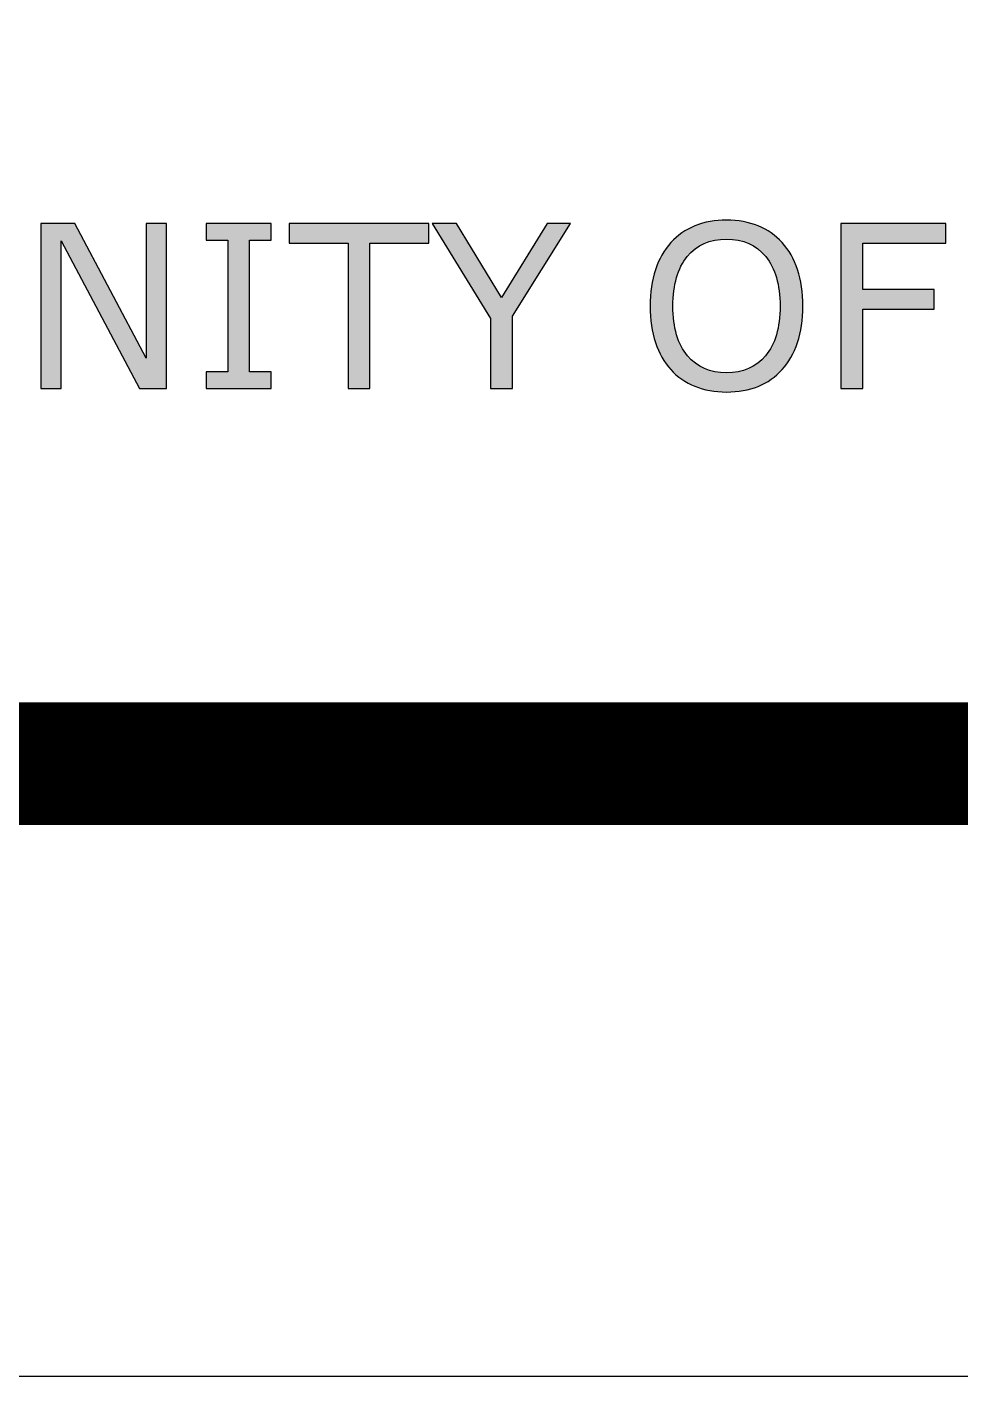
# Model space of a CAD drawing. Header units: millimetres. Extents: x 0 to 1097966, y -63096 to 223085.
# Drawn here: x 338018.46 to 338028.75, y -62268.34 to -62253.47 of the extents above; entities that cross this region are included whole.
import ezdxf

# ---------------------------------------------------------------- set-up
doc = ezdxf.new("R2010")
doc.units = ezdxf.units.MM
doc.layers.add('DZ-文字说明', color=1, linetype='Continuous')
doc.layers.add('layer 1', color=7, linetype='Continuous')

# ---------------------------------------------------------------- blocks, each defined once
blk = doc.blocks.new('YQ1204162216')
h = blk.add_hatch(color=7)
h.dxf.hatch_style = 1
edge = h.paths.add_edge_path()
edge.add_spline(control_points=[(-1.69414, -0.13978), (-1.69414, -0.13978), (-1.7072, -0.13978), (-1.7072, -0.13978), (-1.7072, -0.13978), (-1.7072, -0.13978), (-1.73279, -0.18123), (-1.73279, -0.18123), (-1.73279, -0.18123), (-1.73279, -0.18123), (-1.75811, -0.13978), (-1.75811, -0.13978), (-1.75811, -0.13978), (-1.75811, -0.13978), (-1.7717, -0.13978), (-1.7717, -0.13978), (-1.7717, -0.13978), (-1.7717, -0.13978), (-1.73902, -0.19312), (-1.73902, -0.19312)], knot_values=[0.4, 0.4, 0.4, 0.4, 0.599994, 0.599994, 0.599994, 0.600094, 0.699994, 0.699994, 0.699994, 0.700094, 0.799994, 0.799994, 0.799994, 0.800094, 0.899994, 0.899994, 0.899994, 0.900094, 0.999994, 0.999994, 0.999994, 0.999994], degree=3, periodic=0)
edge.add_spline(control_points=[(-1.73902, -0.19312), (-1.73902, -0.19312), (-1.73902, -0.23245), (-1.73902, -0.23245), (-1.73902, -0.23245), (-1.73902, -0.23245), (-1.73902, -0.23245), (-1.73902, -0.23245)], knot_values=[0.299999, 0.299999, 0.299999, 0.299999, 0.349999, 0.349999, 0.349999, 0.350099, 0.399999, 0.399999, 0.399999, 0.399999], degree=3, periodic=0)
edge.add_spline(control_points=[(-1.73902, -0.23245), (-1.73902, -0.23245), (-1.72669, -0.23245), (-1.72669, -0.23245)], knot_values=[0.2, 0.2, 0.2, 0.2, 0.299999, 0.299999, 0.299999, 0.299999], degree=3, periodic=0)
edge.add_spline(control_points=[(-1.72669, -0.23245), (-1.72669, -0.23245), (-1.72669, -0.19181), (-1.72669, -0.19181)], knot_values=[0.1, 0.1, 0.1, 0.1, 0.199999, 0.199999, 0.199999, 0.199999], degree=3, periodic=0)
edge.add_spline(control_points=[(-1.72669, -0.19181), (-1.72669, -0.19181), (-1.69414, -0.13978), (-1.69414, -0.13978)], knot_values=[0.000001, 0.000001, 0.000001, 0.000001, 0.099999, 0.099999, 0.099999, 0.099999], degree=3, periodic=0)
edge = h.paths.add_edge_path()
edge.add_spline(control_points=[(-1.77356, -0.15075), (-1.77356, -0.15075), (-1.77356, -0.13978), (-1.77356, -0.13978), (-1.77356, -0.13978), (-1.77356, -0.13978), (-1.852, -0.13978), (-1.852, -0.13978), (-1.852, -0.13978), (-1.852, -0.13978), (-1.852, -0.15075), (-1.852, -0.15075), (-1.852, -0.15075), (-1.852, -0.15075), (-1.81895, -0.15075), (-1.81895, -0.15075)], knot_values=[0.444444, 0.444444, 0.444444, 0.444444, 0.666661, 0.666661, 0.666661, 0.666761, 0.777772, 0.777772, 0.777772, 0.777872, 0.888883, 0.888883, 0.888883, 0.888983, 0.999994, 0.999994, 0.999994, 0.999994], degree=3, periodic=0)
edge.add_spline(control_points=[(-1.81895, -0.15075), (-1.81895, -0.15075), (-1.81895, -0.23245), (-1.81895, -0.23245), (-1.81895, -0.23245), (-1.81895, -0.23245), (-1.81895, -0.23245), (-1.81895, -0.23245)], knot_values=[0.333332, 0.333332, 0.333332, 0.333332, 0.388888, 0.388888, 0.388888, 0.388988, 0.444443, 0.444443, 0.444443, 0.444443], degree=3, periodic=0)
edge.add_spline(control_points=[(-1.81895, -0.23245), (-1.81895, -0.23245), (-1.80662, -0.23245), (-1.80662, -0.23245)], knot_values=[0.222222, 0.222222, 0.222222, 0.222222, 0.333332, 0.333332, 0.333332, 0.333332], degree=3, periodic=0)
edge.add_spline(control_points=[(-1.80662, -0.23245), (-1.80662, -0.23245), (-1.80662, -0.15075), (-1.80662, -0.15075)], knot_values=[0.111111, 0.111111, 0.111111, 0.111111, 0.222221, 0.222221, 0.222221, 0.222221], degree=3, periodic=0)
edge.add_spline(control_points=[(-1.80662, -0.15075), (-1.80662, -0.15075), (-1.77356, -0.15075), (-1.77356, -0.15075)], knot_values=[0.000001, 0.000001, 0.000001, 0.000001, 0.11111, 0.11111, 0.11111, 0.11111], degree=3, periodic=0)
edge = h.paths.add_edge_path()
edge.add_spline(control_points=[(-1.86209, -0.23245), (-1.86209, -0.23245), (-1.86209, -0.22301), (-1.86209, -0.22301), (-1.86209, -0.22301), (-1.86209, -0.22301), (-1.87417, -0.22301), (-1.87417, -0.22301), (-1.87417, -0.22301), (-1.87417, -0.22301), (-1.87417, -0.14921), (-1.87417, -0.14921), (-1.87417, -0.14921), (-1.87417, -0.14921), (-1.86209, -0.14921), (-1.86209, -0.14921), (-1.86209, -0.14921), (-1.86209, -0.14921), (-1.86209, -0.13978), (-1.86209, -0.13978), (-1.86209, -0.13978), (-1.86209, -0.13978), (-1.89858, -0.13978), (-1.89858, -0.13978), (-1.89858, -0.13978), (-1.89858, -0.13978), (-1.89858, -0.13978), (-1.89858, -0.13978)], knot_values=[0.461538, 0.461538, 0.461538, 0.461538, 0.615378, 0.615378, 0.615378, 0.615478, 0.692302, 0.692302, 0.692302, 0.692402, 0.769225, 0.769225, 0.769225, 0.769325, 0.846148, 0.846148, 0.846148, 0.846248, 0.923071, 0.923071, 0.923071, 0.923171, 0.961533, 0.961533, 0.961533, 0.961633, 0.999995, 0.999995, 0.999995, 0.999995], degree=3, periodic=0)
edge.add_spline(control_points=[(-1.89858, -0.13978), (-1.89858, -0.13978), (-1.89858, -0.14921), (-1.89858, -0.14921), (-1.89858, -0.14921), (-1.89858, -0.14921), (-1.89858, -0.14921), (-1.89858, -0.14921)], knot_values=[0.384615, 0.384615, 0.384615, 0.384615, 0.423076, 0.423076, 0.423076, 0.423176, 0.461538, 0.461538, 0.461538, 0.461538], degree=3, periodic=0)
edge.add_spline(control_points=[(-1.89858, -0.14921), (-1.89858, -0.14921), (-1.8865, -0.14921), (-1.8865, -0.14921), (-1.8865, -0.14921), (-1.8865, -0.14921), (-1.8865, -0.14921), (-1.8865, -0.14921)], knot_values=[0.307692, 0.307692, 0.307692, 0.307692, 0.346153, 0.346153, 0.346153, 0.346253, 0.384615, 0.384615, 0.384615, 0.384615], degree=3, periodic=0)
edge.add_spline(control_points=[(-1.8865, -0.14921), (-1.8865, -0.14921), (-1.8865, -0.22301), (-1.8865, -0.22301), (-1.8865, -0.22301), (-1.8865, -0.22301), (-1.8865, -0.22301), (-1.8865, -0.22301)], knot_values=[0.230768, 0.230768, 0.230768, 0.230768, 0.26923, 0.26923, 0.26923, 0.26933, 0.307692, 0.307692, 0.307692, 0.307692], degree=3, periodic=0)
edge.add_spline(control_points=[(-1.8865, -0.22301), (-1.8865, -0.22301), (-1.89858, -0.22301), (-1.89858, -0.22301), (-1.89858, -0.22301), (-1.89858, -0.22301), (-1.89858, -0.22301), (-1.89858, -0.22301)], knot_values=[0.153845, 0.153845, 0.153845, 0.153845, 0.192307, 0.192307, 0.192307, 0.192407, 0.230768, 0.230768, 0.230768, 0.230768], degree=3, periodic=0)
edge.add_spline(control_points=[(-1.89858, -0.22301), (-1.89858, -0.22301), (-1.89858, -0.23245), (-1.89858, -0.23245), (-1.89858, -0.23245), (-1.89858, -0.23245), (-1.89858, -0.23245), (-1.89858, -0.23245)], knot_values=[0.076922, 0.076922, 0.076922, 0.076922, 0.115384, 0.115384, 0.115384, 0.115484, 0.153845, 0.153845, 0.153845, 0.153845], degree=3, periodic=0)
edge.add_spline(control_points=[(-1.89858, -0.23245), (-1.89858, -0.23245), (-1.86209, -0.23245), (-1.86209, -0.23245)], knot_values=[0.000001, 0.000001, 0.000001, 0.000001, 0.076922, 0.076922, 0.076922, 0.076922], degree=3, periodic=0)
edge = h.paths.add_edge_path()
edge.add_spline(control_points=[(-1.99133, -0.13978), (-1.99133, -0.13978), (-1.99133, -0.23245), (-1.99133, -0.23245), (-1.99133, -0.23245), (-1.99133, -0.23245), (-1.99133, -0.23245), (-1.99133, -0.23245)], knot_values=[0.363635, 0.363635, 0.363635, 0.363635, 0.40909, 0.40909, 0.40909, 0.40919, 0.454545, 0.454545, 0.454545, 0.454545], degree=3, periodic=0)
edge.add_spline(control_points=[(-1.99133, -0.23245), (-1.99133, -0.23245), (-1.97989, -0.23245), (-1.97989, -0.23245), (-1.97989, -0.23245), (-1.97989, -0.23245), (-1.97989, -0.23245), (-1.97989, -0.23245)], knot_values=[0.272726, 0.272726, 0.272726, 0.272726, 0.318181, 0.318181, 0.318181, 0.318281, 0.363635, 0.363635, 0.363635, 0.363635], degree=3, periodic=0)
edge.add_spline(control_points=[(-1.97989, -0.23245), (-1.97989, -0.23245), (-1.97989, -0.14956), (-1.97989, -0.14956), (-1.97989, -0.14956), (-1.97989, -0.14956), (-1.97989, -0.14956), (-1.97989, -0.14956)], knot_values=[0.181817, 0.181817, 0.181817, 0.181817, 0.227272, 0.227272, 0.227272, 0.227372, 0.272726, 0.272726, 0.272726, 0.272726], degree=3, periodic=0)
edge.add_spline(control_points=[(-1.97989, -0.14956), (-1.97989, -0.14956), (-1.93606, -0.23245), (-1.93606, -0.23245), (-1.93606, -0.23245), (-1.93606, -0.23245), (-1.93606, -0.23245), (-1.93606, -0.23245)], knot_values=[0.090908, 0.090908, 0.090908, 0.090908, 0.136363, 0.136363, 0.136363, 0.136463, 0.181817, 0.181817, 0.181817, 0.181817], degree=3, periodic=0)
edge.add_spline(control_points=[(-1.93606, -0.23245), (-1.93606, -0.23245), (-1.9209, -0.23245), (-1.9209, -0.23245)], knot_values=[0, 0, 0, 0, 0.090908, 0.090908, 0.090908, 0.090908], degree=3, periodic=0)
edge.add_spline(control_points=[(-1.9209, -0.23245), (-1.9209, -0.23245), (-1.9209, -0.13978), (-1.9209, -0.13978), (-1.9209, -0.13978), (-1.9209, -0.13978), (-1.93234, -0.13978), (-1.93234, -0.13978), (-1.93234, -0.13978), (-1.93234, -0.13978), (-1.93234, -0.21545), (-1.93234, -0.21545), (-1.93234, -0.21545), (-1.93234, -0.21545), (-1.97232, -0.13978), (-1.97232, -0.13978), (-1.97232, -0.13978), (-1.97232, -0.13978), (-1.99133, -0.13978), (-1.99133, -0.13978), (-1.99133, -0.13978), (-1.99133, -0.13978), (-1.99133, -0.13978), (-1.99133, -0.13978)], knot_values=[0.454545, 0.454545, 0.454545, 0.454545, 0.636363, 0.636363, 0.636363, 0.636463, 0.727272, 0.727272, 0.727272, 0.727372, 0.818181, 0.818181, 0.818181, 0.818281, 0.90909, 0.90909, 0.90909, 0.90919, 0.954545, 0.954545, 0.954545, 0.954645, 1, 1, 1, 1], degree=3, periodic=0)
edge = h.paths.add_edge_path()
edge.add_spline(control_points=[(-1.63779, -0.22174), (-1.63779, -0.22174), (-1.63779, -0.22174), (-1.63779, -0.22174), (-1.63409, -0.22584), (-1.62956, -0.22896), (-1.62426, -0.23113)], knot_values=[0.411765, 0.411765, 0.411765, 0.411765, 0.441176, 0.441176, 0.441176, 0.470588, 0.470588, 0.470588, 0.470588], degree=3, periodic=0)
edge.add_spline(control_points=[(-1.62426, -0.23113), (-1.62426, -0.23113), (-1.62426, -0.23113), (-1.62426, -0.23113), (-1.61894, -0.23327), (-1.61303, -0.23436), (-1.60652, -0.23436)], knot_values=[0.352941, 0.352941, 0.352941, 0.352941, 0.382353, 0.382353, 0.382353, 0.411765, 0.411765, 0.411765, 0.411765], degree=3, periodic=0)
edge.add_spline(control_points=[(-1.60652, -0.23436), (-1.60652, -0.23436), (-1.60652, -0.23436), (-1.60652, -0.23436), (-1.59987, -0.23436), (-1.59396, -0.23329), (-1.58875, -0.23119)], knot_values=[0.294118, 0.294118, 0.294118, 0.294118, 0.323529, 0.323529, 0.323529, 0.352941, 0.352941, 0.352941, 0.352941], degree=3, periodic=0)
edge.add_spline(control_points=[(-1.58875, -0.23119), (-1.58875, -0.23119), (-1.58875, -0.23119), (-1.58875, -0.23119), (-1.58356, -0.22907), (-1.57906, -0.22592), (-1.57525, -0.22174)], knot_values=[0.235294, 0.235294, 0.235294, 0.235294, 0.264706, 0.264706, 0.264706, 0.294118, 0.294118, 0.294118, 0.294118], degree=3, periodic=0)
edge.add_spline(control_points=[(-1.57525, -0.22174), (-1.57525, -0.22174), (-1.57525, -0.22174), (-1.57525, -0.22174), (-1.57158, -0.2177), (-1.56872, -0.21267), (-1.56667, -0.20664)], knot_values=[0.176471, 0.176471, 0.176471, 0.176471, 0.205882, 0.205882, 0.205882, 0.235294, 0.235294, 0.235294, 0.235294], degree=3, periodic=0)
edge.add_spline(control_points=[(-1.56667, -0.20664), (-1.56667, -0.20664), (-1.56667, -0.20664), (-1.56667, -0.20664), (-1.56461, -0.2006), (-1.56359, -0.19378), (-1.56359, -0.18614)], knot_values=[0.117647, 0.117647, 0.117647, 0.117647, 0.147059, 0.147059, 0.147059, 0.176471, 0.176471, 0.176471, 0.176471], degree=3, periodic=0)
edge.add_spline(control_points=[(-1.56359, -0.18614), (-1.56359, -0.18614), (-1.56359, -0.18614), (-1.56359, -0.18614), (-1.56359, -0.18423), (-1.56365, -0.18238), (-1.56378, -0.18057)], knot_values=[0.102941, 0.102941, 0.102941, 0.102941, 0.110294, 0.110294, 0.110294, 0.117647, 0.117647, 0.117647, 0.117647], degree=3, periodic=0)
edge.add_spline(control_points=[(-1.56378, -0.18057), (-1.5639, -0.17876), (-1.56409, -0.17701), (-1.56434, -0.1753)], knot_values=[0.088235, 0.088235, 0.088235, 0.088235, 0.102941, 0.102941, 0.102941, 0.102941], degree=3, periodic=0)
edge.add_spline(control_points=[(-1.56434, -0.1753), (-1.56459, -0.1736), (-1.56491, -0.17194), (-1.56528, -0.17034)], knot_values=[0.07353, 0.07353, 0.07353, 0.07353, 0.088235, 0.088235, 0.088235, 0.088235], degree=3, periodic=0)
edge.add_spline(control_points=[(-1.56528, -0.17034), (-1.56566, -0.16874), (-1.5661, -0.16718), (-1.5666, -0.16568), (-1.5666, -0.16568), (-1.56861, -0.15967), (-1.5715, -0.15459), (-1.57525, -0.15045)], knot_values=[0, 0, 0, 0, 0.014706, 0.014706, 0.014706, 0.014806, 0.07353, 0.07353, 0.07353, 0.07353], degree=3, periodic=0)
edge.add_spline(control_points=[(-1.57525, -0.15045), (-1.57893, -0.14641), (-1.58343, -0.14331), (-1.5887, -0.14114), (-1.5887, -0.14114), (-1.58936, -0.14087), (-1.59003, -0.14061), (-1.5907, -0.14037)], knot_values=[0.875, 0.875, 0.875, 0.875, 0.992647, 0.992647, 0.992647, 0.992747, 1, 1, 1, 1], degree=3, periodic=0)
edge.add_spline(control_points=[(-1.5907, -0.14037), (-1.59138, -0.14013), (-1.59207, -0.13991), (-1.59277, -0.13971)], knot_values=[0.867647, 0.867647, 0.867647, 0.867647, 0.875, 0.875, 0.875, 0.875], degree=3, periodic=0)
edge.add_spline(control_points=[(-1.59277, -0.13971), (-1.59347, -0.1395), (-1.59419, -0.13931), (-1.59491, -0.13914)], knot_values=[0.860294, 0.860294, 0.860294, 0.860294, 0.867647, 0.867647, 0.867647, 0.867647], degree=3, periodic=0)
edge.add_spline(control_points=[(-1.59491, -0.13914), (-1.59563, -0.13897), (-1.59636, -0.13882), (-1.5971, -0.13868)], knot_values=[0.852941, 0.852941, 0.852941, 0.852941, 0.860294, 0.860294, 0.860294, 0.860294], degree=3, periodic=0)
edge.add_spline(control_points=[(-1.5971, -0.13868), (-1.59859, -0.13841), (-1.60012, -0.13821), (-1.60169, -0.13807)], knot_values=[0.838236, 0.838236, 0.838236, 0.838236, 0.852941, 0.852941, 0.852941, 0.852941], degree=3, periodic=0)
edge.add_spline(control_points=[(-1.60169, -0.13807), (-1.60326, -0.13794), (-1.60487, -0.13787), (-1.60652, -0.13787), (-1.60652, -0.13787), (-1.60812, -0.13787), (-1.60968, -0.13794), (-1.61121, -0.13807)], knot_values=[0.808823, 0.808823, 0.808823, 0.808823, 0.823529, 0.823529, 0.823529, 0.823629, 0.838236, 0.838236, 0.838236, 0.838236], degree=3, periodic=0)
edge.add_spline(control_points=[(-1.61121, -0.13807), (-1.61275, -0.13821), (-1.61425, -0.13841), (-1.61572, -0.13868)], knot_values=[0.794118, 0.794118, 0.794118, 0.794118, 0.808823, 0.808823, 0.808823, 0.808823], degree=3, periodic=0)
edge.add_spline(control_points=[(-1.61572, -0.13868), (-1.6172, -0.13895), (-1.61864, -0.13928), (-1.62005, -0.13969)], knot_values=[0.779412, 0.779412, 0.779412, 0.779412, 0.794118, 0.794118, 0.794118, 0.794118], degree=3, periodic=0)
edge.add_spline(control_points=[(-1.62005, -0.13969), (-1.62146, -0.14009), (-1.62285, -0.14056), (-1.6242, -0.1411), (-1.6242, -0.1411), (-1.62487, -0.14137), (-1.62553, -0.14166), (-1.62618, -0.14196)], knot_values=[0.757352, 0.757352, 0.757352, 0.757352, 0.772059, 0.772059, 0.772059, 0.772159, 0.779412, 0.779412, 0.779412, 0.779412], degree=3, periodic=0)
edge.add_spline(control_points=[(-1.62618, -0.14196), (-1.62682, -0.14226), (-1.62746, -0.14257), (-1.62807, -0.1429)], knot_values=[0.75, 0.75, 0.75, 0.75, 0.757352, 0.757352, 0.757352, 0.757352], degree=3, periodic=0)
edge.add_spline(control_points=[(-1.62807, -0.1429), (-1.62869, -0.14323), (-1.6293, -0.14358), (-1.62989, -0.14394)], knot_values=[0.742647, 0.742647, 0.742647, 0.742647, 0.75, 0.75, 0.75, 0.75], degree=3, periodic=0)
edge.add_spline(control_points=[(-1.62989, -0.14394), (-1.63048, -0.1443), (-1.63106, -0.14467), (-1.63163, -0.14506)], knot_values=[0.735294, 0.735294, 0.735294, 0.735294, 0.742647, 0.742647, 0.742647, 0.742647], degree=3, periodic=0)
edge.add_spline(control_points=[(-1.63163, -0.14506), (-1.63219, -0.14545), (-1.63274, -0.14585), (-1.63328, -0.14627)], knot_values=[0.727941, 0.727941, 0.727941, 0.727941, 0.735294, 0.735294, 0.735294, 0.735294], degree=3, periodic=0)
edge.add_spline(control_points=[(-1.63328, -0.14627), (-1.63381, -0.14669), (-1.63434, -0.14712), (-1.63485, -0.14757)], knot_values=[0.720589, 0.720589, 0.720589, 0.720589, 0.727941, 0.727941, 0.727941, 0.727941], degree=3, periodic=0)
edge.add_spline(control_points=[(-1.63485, -0.14757), (-1.63535, -0.14802), (-1.63585, -0.14849), (-1.63633, -0.14897)], knot_values=[0.713236, 0.713236, 0.713236, 0.713236, 0.720589, 0.720589, 0.720589, 0.720589], degree=3, periodic=0)
edge.add_spline(control_points=[(-1.63633, -0.14897), (-1.63681, -0.14945), (-1.63728, -0.14994), (-1.63773, -0.15045), (-1.63773, -0.15045), (-1.63821, -0.15098), (-1.63867, -0.15153), (-1.63912, -0.15209)], knot_values=[0.698529, 0.698529, 0.698529, 0.698529, 0.705882, 0.705882, 0.705882, 0.705982, 0.713236, 0.713236, 0.713236, 0.713236], degree=3, periodic=0)
edge.add_spline(control_points=[(-1.63912, -0.15209), (-1.63957, -0.15265), (-1.64, -0.15323), (-1.64042, -0.15381)], knot_values=[0.691176, 0.691176, 0.691176, 0.691176, 0.698529, 0.698529, 0.698529, 0.698529], degree=3, periodic=0)
edge.add_spline(control_points=[(-1.64042, -0.15381), (-1.64084, -0.1544), (-1.64125, -0.155), (-1.64164, -0.15561)], knot_values=[0.683823, 0.683823, 0.683823, 0.683823, 0.691176, 0.691176, 0.691176, 0.691176], degree=3, periodic=0)
edge.add_spline(control_points=[(-1.64164, -0.15561), (-1.64203, -0.15623), (-1.64241, -0.15685), (-1.64277, -0.1575)], knot_values=[0.676471, 0.676471, 0.676471, 0.676471, 0.683823, 0.683823, 0.683823, 0.683823], degree=3, periodic=0)
edge.add_spline(control_points=[(-1.64277, -0.1575), (-1.64313, -0.15814), (-1.64348, -0.15879), (-1.64381, -0.15946)], knot_values=[0.669118, 0.669118, 0.669118, 0.669118, 0.676471, 0.676471, 0.676471, 0.676471], degree=3, periodic=0)
edge.add_spline(control_points=[(-1.64381, -0.15946), (-1.64448, -0.16079), (-1.64509, -0.16218), (-1.64564, -0.16362)], knot_values=[0.654412, 0.654412, 0.654412, 0.654412, 0.669118, 0.669118, 0.669118, 0.669118], degree=3, periodic=0)
edge.add_spline(control_points=[(-1.64564, -0.16362), (-1.64591, -0.16435), (-1.64617, -0.16508), (-1.64642, -0.16583), (-1.64642, -0.16583), (-1.64692, -0.16733), (-1.64736, -0.16887), (-1.64773, -0.17047)], knot_values=[0.632353, 0.632353, 0.632353, 0.632353, 0.639706, 0.639706, 0.639706, 0.639806, 0.654412, 0.654412, 0.654412, 0.654412], degree=3, periodic=0)
edge.add_spline(control_points=[(-1.64773, -0.17047), (-1.64811, -0.17206), (-1.64842, -0.17371), (-1.64867, -0.1754)], knot_values=[0.617647, 0.617647, 0.617647, 0.617647, 0.632353, 0.632353, 0.632353, 0.632353], degree=3, periodic=0)
edge.add_spline(control_points=[(-1.64867, -0.1754), (-1.64891, -0.17709), (-1.6491, -0.17883), (-1.64922, -0.18062)], knot_values=[0.602941, 0.602941, 0.602941, 0.602941, 0.617647, 0.617647, 0.617647, 0.617647], degree=3, periodic=0)
edge.add_spline(control_points=[(-1.64922, -0.18062), (-1.64935, -0.18241), (-1.64941, -0.18425), (-1.64941, -0.18614), (-1.64941, -0.18614), (-1.64941, -0.18806), (-1.64935, -0.18993), (-1.64922, -0.19174)], knot_values=[0.573529, 0.573529, 0.573529, 0.573529, 0.588235, 0.588235, 0.588235, 0.588335, 0.602941, 0.602941, 0.602941, 0.602941], degree=3, periodic=0)
edge.add_spline(control_points=[(-1.64922, -0.19174), (-1.64897, -0.19536), (-1.64848, -0.19878), (-1.64772, -0.20197)], knot_values=[0.544118, 0.544118, 0.544118, 0.544118, 0.573529, 0.573529, 0.573529, 0.573529], degree=3, periodic=0)
edge.add_spline(control_points=[(-1.64772, -0.20197), (-1.64735, -0.20357), (-1.64691, -0.20512), (-1.6464, -0.20661), (-1.6464, -0.20661), (-1.64439, -0.21258), (-1.64153, -0.21762), (-1.63779, -0.22174)], knot_values=[0.470588, 0.470588, 0.470588, 0.470588, 0.485294, 0.485294, 0.485294, 0.485394, 0.544118, 0.544118, 0.544118, 0.544118], degree=3, periodic=0)
edge = h.paths.add_edge_path(flags=16)
edge.add_spline(control_points=[(-1.62735, -0.21516), (-1.6277, -0.21478), (-1.62805, -0.21439), (-1.62839, -0.21399), (-1.62839, -0.21399), (-1.63384, -0.20755), (-1.63657, -0.19826), (-1.63657, -0.18614)], knot_values=[0.444444, 0.444444, 0.444444, 0.444444, 0.45139, 0.45139, 0.45139, 0.45149, 0.562501, 0.562501, 0.562501, 0.562501], degree=3, periodic=0)
edge.add_spline(control_points=[(-1.63657, -0.18614), (-1.63657, -0.18614), (-1.63657, -0.18614), (-1.63657, -0.18614), (-1.63657, -0.17413), (-1.6339, -0.16487), (-1.62853, -0.15835)], knot_values=[0.333333, 0.333333, 0.333333, 0.333333, 0.388889, 0.388889, 0.388889, 0.444444, 0.444444, 0.444444, 0.444444], degree=3, periodic=0)
edge.add_spline(control_points=[(-1.62853, -0.15835), (-1.62853, -0.15835), (-1.62853, -0.15835), (-1.62853, -0.15835), (-1.6232, -0.15183), (-1.61585, -0.14858), (-1.60646, -0.14858)], knot_values=[0.222222, 0.222222, 0.222222, 0.222222, 0.277778, 0.277778, 0.277778, 0.333333, 0.333333, 0.333333, 0.333333], degree=3, periodic=0)
edge.add_spline(control_points=[(-1.60646, -0.14858), (-1.60646, -0.14858), (-1.60646, -0.14858), (-1.60646, -0.14858), (-1.59718, -0.14858), (-1.58984, -0.15183), (-1.58449, -0.15835)], knot_values=[0.111111, 0.111111, 0.111111, 0.111111, 0.166667, 0.166667, 0.166667, 0.222222, 0.222222, 0.222222, 0.222222], degree=3, periodic=0)
edge.add_spline(control_points=[(-1.58449, -0.15835), (-1.58449, -0.15835), (-1.58449, -0.15835), (-1.58449, -0.15835), (-1.57913, -0.16487), (-1.57644, -0.17413), (-1.57644, -0.18614)], knot_values=[0, 0, 0, 0, 0.055556, 0.055556, 0.055556, 0.111111, 0.111111, 0.111111, 0.111111], degree=3, periodic=0)
edge.add_spline(control_points=[(-1.57644, -0.18614), (-1.57644, -0.19826), (-1.57915, -0.20755), (-1.58457, -0.21399), (-1.58457, -0.21399), (-1.58491, -0.21439), (-1.58526, -0.21478), (-1.58561, -0.21516)], knot_values=[0.770832, 0.770832, 0.770832, 0.770832, 0.993055, 0.993055, 0.993055, 0.993155, 1, 1, 1, 1], degree=3, periodic=0)
edge.add_spline(control_points=[(-1.589, -0.21821), (-1.5894, -0.21851), (-1.5898, -0.2188), (-1.59022, -0.21908)], knot_values=[0.743055, 0.743055, 0.743055, 0.743055, 0.749999, 0.749999, 0.749999, 0.749999], degree=3, periodic=0)
edge.add_spline(control_points=[(-1.59695, -0.22229), (-1.59743, -0.22244), (-1.59792, -0.22258), (-1.59842, -0.2227)], knot_values=[0.701389, 0.701389, 0.701389, 0.701389, 0.708334, 0.708334, 0.708334, 0.708334], degree=3, periodic=0)
edge.add_spline(control_points=[(-1.60311, -0.2235), (-1.6042, -0.2236), (-1.60531, -0.22365), (-1.60646, -0.22365), (-1.60646, -0.22365), (-1.60761, -0.22365), (-1.60872, -0.2236), (-1.60981, -0.2235)], knot_values=[0.652777, 0.652777, 0.652777, 0.652777, 0.666667, 0.666667, 0.666667, 0.666767, 0.680556, 0.680556, 0.680556, 0.680556], degree=3, periodic=0)
edge.add_spline(control_points=[(-1.61299, -0.22304), (-1.6135, -0.22294), (-1.61401, -0.22283), (-1.61451, -0.2227)], knot_values=[0.631944, 0.631944, 0.631944, 0.631944, 0.638888, 0.638888, 0.638888, 0.638888], degree=3, periodic=0)
edge.add_spline(control_points=[(-1.62147, -0.21987), (-1.6219, -0.21962), (-1.62232, -0.21936), (-1.62274, -0.21908)], knot_values=[0.590278, 0.590278, 0.590278, 0.590278, 0.597222, 0.597222, 0.597222, 0.597222], degree=3, periodic=0)
edge = h.paths.add_edge_path()
edge.add_spline(control_points=[(-1.48342, -0.15075), (-1.48342, -0.15075), (-1.48342, -0.13978), (-1.48342, -0.13978), (-1.48342, -0.13978), (-1.48342, -0.13978), (-1.5424, -0.13978), (-1.5424, -0.13978), (-1.5424, -0.13978), (-1.5424, -0.13978), (-1.5424, -0.23245), (-1.5424, -0.23245), (-1.5424, -0.23245), (-1.5424, -0.23245), (-1.53007, -0.23245), (-1.53007, -0.23245), (-1.53007, -0.23245), (-1.53007, -0.23245), (-1.53007, -0.18784), (-1.53007, -0.18784), (-1.53007, -0.18784), (-1.53007, -0.18784), (-1.53007, -0.18784), (-1.53007, -0.18784)], knot_values=[0.454545, 0.454545, 0.454545, 0.454545, 0.636357, 0.636357, 0.636357, 0.636457, 0.727266, 0.727266, 0.727266, 0.727366, 0.818175, 0.818175, 0.818175, 0.818275, 0.909085, 0.909085, 0.909085, 0.909185, 0.95454, 0.95454, 0.95454, 0.95464, 0.999995, 0.999995, 0.999995, 0.999995], degree=3, periodic=0)
edge.add_spline(control_points=[(-1.53007, -0.18784), (-1.53007, -0.18784), (-1.49002, -0.18784), (-1.49002, -0.18784), (-1.49002, -0.18784), (-1.49002, -0.18784), (-1.49002, -0.18784), (-1.49002, -0.18784)], knot_values=[0.363635, 0.363635, 0.363635, 0.363635, 0.40909, 0.40909, 0.40909, 0.40919, 0.454545, 0.454545, 0.454545, 0.454545], degree=3, periodic=0)
edge.add_spline(control_points=[(-1.49002, -0.18784), (-1.49002, -0.18784), (-1.49002, -0.17687), (-1.49002, -0.17687), (-1.49002, -0.17687), (-1.49002, -0.17687), (-1.49002, -0.17687), (-1.49002, -0.17687)], knot_values=[0.272726, 0.272726, 0.272726, 0.272726, 0.318181, 0.318181, 0.318181, 0.318281, 0.363635, 0.363635, 0.363635, 0.363635], degree=3, periodic=0)
edge.add_spline(control_points=[(-1.49002, -0.17687), (-1.49002, -0.17687), (-1.53007, -0.17687), (-1.53007, -0.17687), (-1.53007, -0.17687), (-1.53007, -0.17687), (-1.53007, -0.17687), (-1.53007, -0.17687)], knot_values=[0.181817, 0.181817, 0.181817, 0.181817, 0.227272, 0.227272, 0.227272, 0.227372, 0.272726, 0.272726, 0.272726, 0.272726], degree=3, periodic=0)
edge.add_spline(control_points=[(-1.53007, -0.17687), (-1.53007, -0.17687), (-1.53007, -0.15075), (-1.53007, -0.15075), (-1.53007, -0.15075), (-1.53007, -0.15075), (-1.53007, -0.15075), (-1.53007, -0.15075)], knot_values=[0.090908, 0.090908, 0.090908, 0.090908, 0.136363, 0.136363, 0.136363, 0.136463, 0.181817, 0.181817, 0.181817, 0.181817], degree=3, periodic=0)
edge.add_spline(control_points=[(-1.53007, -0.15075), (-1.53007, -0.15075), (-1.48342, -0.15075), (-1.48342, -0.15075)], knot_values=[0.000001, 0.000001, 0.000001, 0.000001, 0.090908, 0.090908, 0.090908, 0.090908], degree=3, periodic=0)
at = {"layer": 'layer 1', "color": 7}
for points, knots in [([(-1.9209, -0.23245), (-1.9209, -0.23245), (-1.93606, -0.23245), (-1.93606, -0.23245), (-1.93606, -0.23245), (-1.93606, -0.23245), (-1.97989, -0.14956), (-1.97989, -0.14956), (-1.97989, -0.14956), (-1.97989, -0.14956), (-1.97989, -0.23245), (-1.97989, -0.23245), (-1.97989, -0.23245), (-1.97989, -0.23245), (-1.99133, -0.23245), (-1.99133, -0.23245), (-1.99133, -0.23245), (-1.99133, -0.23245), (-1.99133, -0.13978), (-1.99133, -0.13978), (-1.99133, -0.13978), (-1.99133, -0.13978), (-1.97232, -0.13978), (-1.97232, -0.13978), (-1.97232, -0.13978), (-1.97232, -0.13978), (-1.93234, -0.21545), (-1.93234, -0.21545), (-1.93234, -0.21545), (-1.93234, -0.21545), (-1.93234, -0.13978), (-1.93234, -0.13978), (-1.93234, -0.13978), (-1.93234, -0.13978), (-1.9209, -0.13978), (-1.9209, -0.13978), (-1.9209, -0.13978), (-1.9209, -0.13978), (-1.9209, -0.23245), (-1.9209, -0.23245)], [0, 0, 0, 0, 0.090909, 0.090909, 0.090909, 0.090909, 0.181818, 0.181818, 0.181818, 0.181818, 0.272727, 0.272727, 0.272727, 0.272727, 0.363636, 0.363636, 0.363636, 0.363636, 0.454545, 0.454545, 0.454545, 0.454545, 0.545455, 0.545455, 0.545455, 0.545455, 0.636364, 0.636364, 0.636364, 0.636364, 0.727273, 0.727273, 0.727273, 0.727273, 0.818182, 0.818182, 0.818182, 0.818182, 1, 1, 1, 1]), ([(-1.86209, -0.23245), (-1.86209, -0.23245), (-1.89858, -0.23245), (-1.89858, -0.23245), (-1.89858, -0.23245), (-1.89858, -0.23245), (-1.89858, -0.22301), (-1.89858, -0.22301), (-1.89858, -0.22301), (-1.89858, -0.22301), (-1.8865, -0.22301), (-1.8865, -0.22301), (-1.8865, -0.22301), (-1.8865, -0.22301), (-1.8865, -0.14921), (-1.8865, -0.14921), (-1.8865, -0.14921), (-1.8865, -0.14921), (-1.89858, -0.14921), (-1.89858, -0.14921), (-1.89858, -0.14921), (-1.89858, -0.14921), (-1.89858, -0.13978), (-1.89858, -0.13978), (-1.89858, -0.13978), (-1.89858, -0.13978), (-1.86209, -0.13978), (-1.86209, -0.13978), (-1.86209, -0.13978), (-1.86209, -0.13978), (-1.86209, -0.14921), (-1.86209, -0.14921), (-1.86209, -0.14921), (-1.86209, -0.14921), (-1.87417, -0.14921), (-1.87417, -0.14921), (-1.87417, -0.14921), (-1.87417, -0.14921), (-1.87417, -0.22301), (-1.87417, -0.22301), (-1.87417, -0.22301), (-1.87417, -0.22301), (-1.86209, -0.22301), (-1.86209, -0.22301), (-1.86209, -0.22301), (-1.86209, -0.22301), (-1.86209, -0.23245), (-1.86209, -0.23245)], [0, 0, 0, 0, 0.076923, 0.076923, 0.076923, 0.076923, 0.153846, 0.153846, 0.153846, 0.153846, 0.230769, 0.230769, 0.230769, 0.230769, 0.307692, 0.307692, 0.307692, 0.307692, 0.384615, 0.384615, 0.384615, 0.384615, 0.461538, 0.461538, 0.461538, 0.461538, 0.538462, 0.538462, 0.538462, 0.538462, 0.615385, 0.615385, 0.615385, 0.615385, 0.692308, 0.692308, 0.692308, 0.692308, 0.769231, 0.769231, 0.769231, 0.769231, 0.846154, 0.846154, 0.846154, 0.846154, 1, 1, 1, 1]), ([(-1.77356, -0.15075), (-1.77356, -0.15075), (-1.80662, -0.15075), (-1.80662, -0.15075), (-1.80662, -0.15075), (-1.80662, -0.15075), (-1.80662, -0.23245), (-1.80662, -0.23245), (-1.80662, -0.23245), (-1.80662, -0.23245), (-1.81895, -0.23245), (-1.81895, -0.23245), (-1.81895, -0.23245), (-1.81895, -0.23245), (-1.81895, -0.15075), (-1.81895, -0.15075), (-1.81895, -0.15075), (-1.81895, -0.15075), (-1.852, -0.15075), (-1.852, -0.15075), (-1.852, -0.15075), (-1.852, -0.15075), (-1.852, -0.13978), (-1.852, -0.13978), (-1.852, -0.13978), (-1.852, -0.13978), (-1.77356, -0.13978), (-1.77356, -0.13978), (-1.77356, -0.13978), (-1.77356, -0.13978), (-1.77356, -0.15075), (-1.77356, -0.15075)], [0, 0, 0, 0, 0.111111, 0.111111, 0.111111, 0.111111, 0.222222, 0.222222, 0.222222, 0.222222, 0.333333, 0.333333, 0.333333, 0.333333, 0.444444, 0.444444, 0.444444, 0.444444, 0.555556, 0.555556, 0.555556, 0.555556, 0.666667, 0.666667, 0.666667, 0.666667, 0.777778, 0.777778, 0.777778, 0.777778, 1, 1, 1, 1]), ([(-1.69414, -0.13978), (-1.69414, -0.13978), (-1.72669, -0.19181), (-1.72669, -0.19181), (-1.72669, -0.19181), (-1.72669, -0.19181), (-1.72669, -0.23245), (-1.72669, -0.23245), (-1.72669, -0.23245), (-1.72669, -0.23245), (-1.73902, -0.23245), (-1.73902, -0.23245), (-1.73902, -0.23245), (-1.73902, -0.23245), (-1.73902, -0.19312), (-1.73902, -0.19312), (-1.73902, -0.19312), (-1.73902, -0.19312), (-1.7717, -0.13978), (-1.7717, -0.13978), (-1.7717, -0.13978), (-1.7717, -0.13978), (-1.75811, -0.13978), (-1.75811, -0.13978), (-1.75811, -0.13978), (-1.75811, -0.13978), (-1.73279, -0.18123), (-1.73279, -0.18123), (-1.73279, -0.18123), (-1.73279, -0.18123), (-1.7072, -0.13978), (-1.7072, -0.13978), (-1.7072, -0.13978), (-1.7072, -0.13978), (-1.69414, -0.13978), (-1.69414, -0.13978)], [0, 0, 0, 0, 0.1, 0.1, 0.1, 0.1, 0.2, 0.2, 0.2, 0.2, 0.3, 0.3, 0.3, 0.3, 0.4, 0.4, 0.4, 0.4, 0.5, 0.5, 0.5, 0.5, 0.6, 0.6, 0.6, 0.6, 0.7, 0.7, 0.7, 0.7, 0.8, 0.8, 0.8, 0.8, 1, 1, 1, 1]), ([(-1.57525, -0.15045), (-1.5715, -0.15459), (-1.56861, -0.15967), (-1.5666, -0.16568), (-1.5666, -0.16568), (-1.56459, -0.17169), (-1.56359, -0.17851), (-1.56359, -0.18614), (-1.56359, -0.18614), (-1.56359, -0.19378), (-1.56461, -0.2006), (-1.56667, -0.20664), (-1.56667, -0.20664), (-1.56872, -0.21267), (-1.57158, -0.2177), (-1.57525, -0.22174), (-1.57525, -0.22174), (-1.57906, -0.22592), (-1.58356, -0.22907), (-1.58875, -0.23119), (-1.58875, -0.23119), (-1.59396, -0.23329), (-1.59987, -0.23436), (-1.60652, -0.23436), (-1.60652, -0.23436), (-1.61303, -0.23436), (-1.61894, -0.23327), (-1.62426, -0.23113), (-1.62426, -0.23113), (-1.62956, -0.22896), (-1.63409, -0.22584), (-1.63779, -0.22174), (-1.63779, -0.22174), (-1.64153, -0.21762), (-1.64439, -0.21258), (-1.6464, -0.20661), (-1.6464, -0.20661), (-1.64842, -0.20064), (-1.64941, -0.19382), (-1.64941, -0.18614), (-1.64941, -0.18614), (-1.64941, -0.17859), (-1.64842, -0.17182), (-1.64642, -0.16583), (-1.64642, -0.16583), (-1.64445, -0.15984), (-1.64155, -0.15472), (-1.63773, -0.15045), (-1.63773, -0.15045), (-1.63411, -0.14637), (-1.62958, -0.14327), (-1.6242, -0.1411), (-1.6242, -0.1411), (-1.61879, -0.13895), (-1.6129, -0.13787), (-1.60652, -0.13787), (-1.60652, -0.13787), (-1.59991, -0.13787), (-1.59396, -0.13895), (-1.5887, -0.14114), (-1.5887, -0.14114), (-1.58343, -0.14331), (-1.57893, -0.14641), (-1.57525, -0.15045)], [0, 0, 0, 0, 0.058824, 0.058824, 0.058824, 0.058824, 0.117647, 0.117647, 0.117647, 0.117647, 0.176471, 0.176471, 0.176471, 0.176471, 0.235294, 0.235294, 0.235294, 0.235294, 0.294118, 0.294118, 0.294118, 0.294118, 0.352941, 0.352941, 0.352941, 0.352941, 0.411765, 0.411765, 0.411765, 0.411765, 0.470588, 0.470588, 0.470588, 0.470588, 0.529412, 0.529412, 0.529412, 0.529412, 0.588235, 0.588235, 0.588235, 0.588235, 0.647059, 0.647059, 0.647059, 0.647059, 0.705882, 0.705882, 0.705882, 0.705882, 0.764706, 0.764706, 0.764706, 0.764706, 0.823529, 0.823529, 0.823529, 0.823529, 0.882353, 0.882353, 0.882353, 0.882353, 1, 1, 1, 1]), ([(-1.48342, -0.15075), (-1.48342, -0.15075), (-1.53007, -0.15075), (-1.53007, -0.15075), (-1.53007, -0.15075), (-1.53007, -0.15075), (-1.53007, -0.17687), (-1.53007, -0.17687), (-1.53007, -0.17687), (-1.53007, -0.17687), (-1.49002, -0.17687), (-1.49002, -0.17687), (-1.49002, -0.17687), (-1.49002, -0.17687), (-1.49002, -0.18784), (-1.49002, -0.18784), (-1.49002, -0.18784), (-1.49002, -0.18784), (-1.53007, -0.18784), (-1.53007, -0.18784), (-1.53007, -0.18784), (-1.53007, -0.18784), (-1.53007, -0.23245), (-1.53007, -0.23245), (-1.53007, -0.23245), (-1.53007, -0.23245), (-1.5424, -0.23245), (-1.5424, -0.23245), (-1.5424, -0.23245), (-1.5424, -0.23245), (-1.5424, -0.13978), (-1.5424, -0.13978), (-1.5424, -0.13978), (-1.5424, -0.13978), (-1.48342, -0.13978), (-1.48342, -0.13978), (-1.48342, -0.13978), (-1.48342, -0.13978), (-1.48342, -0.15075), (-1.48342, -0.15075)], [0, 0, 0, 0, 0.090909, 0.090909, 0.090909, 0.090909, 0.181818, 0.181818, 0.181818, 0.181818, 0.272727, 0.272727, 0.272727, 0.272727, 0.363636, 0.363636, 0.363636, 0.363636, 0.454545, 0.454545, 0.454545, 0.454545, 0.545455, 0.545455, 0.545455, 0.545455, 0.636364, 0.636364, 0.636364, 0.636364, 0.727273, 0.727273, 0.727273, 0.727273, 0.818182, 0.818182, 0.818182, 0.818182, 1, 1, 1, 1]), ([(-1.57644, -0.18614), (-1.57644, -0.17413), (-1.57913, -0.16487), (-1.58449, -0.15835), (-1.58449, -0.15835), (-1.58984, -0.15183), (-1.59718, -0.14858), (-1.60646, -0.14858), (-1.60646, -0.14858), (-1.61585, -0.14858), (-1.6232, -0.15183), (-1.62853, -0.15835), (-1.62853, -0.15835), (-1.6339, -0.16487), (-1.63657, -0.17413), (-1.63657, -0.18614), (-1.63657, -0.18614), (-1.63657, -0.19826), (-1.63384, -0.20755), (-1.62839, -0.21399), (-1.62839, -0.21399), (-1.62294, -0.22042), (-1.61563, -0.22365), (-1.60646, -0.22365), (-1.60646, -0.22365), (-1.5973, -0.22365), (-1.59002, -0.22042), (-1.58457, -0.21399), (-1.58457, -0.21399), (-1.57915, -0.20755), (-1.57644, -0.19826), (-1.57644, -0.18614)], [0, 0, 0, 0, 0.111111, 0.111111, 0.111111, 0.111111, 0.222222, 0.222222, 0.222222, 0.222222, 0.333333, 0.333333, 0.333333, 0.333333, 0.444444, 0.444444, 0.444444, 0.444444, 0.555556, 0.555556, 0.555556, 0.555556, 0.666667, 0.666667, 0.666667, 0.666667, 0.777778, 0.777778, 0.777778, 0.777778, 1, 1, 1, 1])]:
    blk.add_open_spline(points, degree=3, knots=knots, dxfattribs=at)

msp = doc.modelspace()

# ---------------------------------------------------------------- linework, layer by layer
msp.add_lwpolyline([(337985.218, -62268.342), (338552.218, -62268.342), (338552.218, -61867.392), (337985.218, -61867.392)], close=True)
at = {"const_width": 1.35}
msp.add_lwpolyline([(337991.968, -62261.592), (338545.468, -62261.592), (338545.468, -61874.142), (337991.968, -61874.142)], close=True, dxfattribs=at)
at = {"layer": 'DZ-文字说明', "color": 7}
msp.add_lwpolyline([(337991.968, -62235.614), (338545.468, -62235.614), (338545.468, -62261.592), (337991.968, -62261.592)], close=True, dxfattribs=at)

# ---------------------------------------------------------------- block references
at = {"xscale": 19.64289513695676, "yscale": 19.64289513695676, "zscale": 19.64289513695676}
msp.add_blockref('YQ1204162216', (338057.731, -62252.892), dxfattribs=at)

doc.saveas('drawing.dxf')
